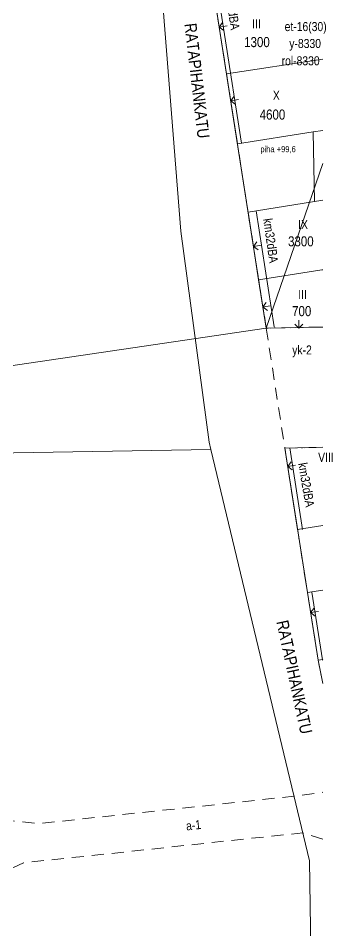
# Model space of a CAD drawing. Header units: metres. Extents: x 24485995 to 24488038, y 6819999 to 6822001.
# Drawn here: x 24487924.3 to 24488002.5, y 6821278.4 to 6821505.6 of the extents above; entities that cross this region are included whole.
import ezdxf

# ---------------------------------------------------------------- set-up
doc = ezdxf.new("R2010")
doc.units = ezdxf.units.M
for name, pattern in [('k10020', [0]), ('k10040', [10.3, 3.5, -1.5, 0.3, -1.5, 3.5]), ('k10050', [8, 3, -2, 3]), ('K10271', [0]), ('k10400', [0]), ('k10630.1', [0]), ('k10rt0', [0])]:
    doc.linetypes.add(name, pattern=pattern)
for name, color, linetype, lineweight in [('AK_AsemakaavaTeksti_Kadun_puistonnimi', 7, 'Continuous', 0), ('AK_AsemakaavaViiva_Kaupunginosan_raja', 7, 'Continuous', 0), ('AK_KayttotarkoitusSymboliViiva_Rautatiealueen_kuvio', 14, 'Continuous', 0), ('AK_KayttotarkoitusViiva', 7, 'Continuous', 0), ('AK_LiikennointiViiva_Ajoneuvoliittymakielto', 7, 'Continuous', 0), ('AK_MuuAsemakaavaTeksti_Erityismaarays', 7, 'Continuous', 0), ('AK_MuuAsemakaavaTeksti_Ohj__alueenosan_kayttotarkoitus', 7, 'Continuous', 0), ('AK_MuuAsemakaavaViiva_alueenosan_raja', 7, 'Continuous', 0), ('AK_MuuAsemakaavaViiva_Ohj_alueenosan_raja', 7, 'Continuous', 0), ('AK_RakennusalaTeksti_Kerrosala_tai_luku', 7, 'Continuous', 0), ('AK_RakennusalaTeksti_Rakennusoikeus', 7, 'Continuous', 0), ('AK_RakennusalaViiva_Maanalaisen_tilan_viiva', 7, 'Continuous', 0), ('AK_RakennusalaViiva_Rakennusalan_raja__I_', 7, 'Continuous', 0), ('AK_RakentaminenSymboli_Rajaan_kiinni_nuoli', 7, 'Continuous', 0), ('AK_RakentaminenTeksti_Korkeusmerkinta', 7, 'Continuous', 0), ('AK_RakentaminenViiva_dB_yms_aaltoviiva', 7, 'Continuous', 0)]:
    doc.layers.add(name, color=color, linetype=linetype, lineweight=lineweight)
doc.styles.add('ArialNarrow', font='ARIALN.TTF')

# ---------------------------------------------------------------- blocks, each defined once
blk = doc.blocks.new('NUOLI1')
at = {"layer": 'AK_RakentaminenSymboli_Rajaan_kiinni_nuoli', "color": 7, "linetype": 'Continuous', "lineweight": 0}
for p, q in [((0, 0), (-1, 1)), ((0, 2), (0, 0)), ((0, 0), (1, 1))]:
    blk.add_line(p, q, dxfattribs=at)

msp = doc.modelspace()

# ---------------------------------------------------------------- linework, layer by layer
at = {"layer": 'AK_AsemakaavaViiva_Kaupunginosan_raja', "linetype": 'k10020', "lineweight": 9, "flags": 128}
for points in [[(24487916.69, 6821418.23), (24487985.94, 6821428.47)], [(24487985.94, 6821428.47), (24488000, 6821428.74)]]:
    msp.add_lwpolyline(points, dxfattribs=at)
at = {"layer": 'AK_KayttotarkoitusSymboliViiva_Rautatiealueen_kuvio', "linetype": 'k10rt0', "lineweight": 9, "flags": 128}
for points in [[(24487924.65, 6821852.72), (24487904.08, 6821852.36), (24487904.75, 6821807.94), (24487905.43, 6821762.95), (24487907.22, 6821686.11), (24487913.98, 6821671.39), (24487914.74, 6821645.33), (24487910.69, 6821634.89), (24487910.5, 6821632.81), (24487910.2, 6821627.33), (24487899.47, 6821621.94), (24487897.49, 6821624.77), (24487893.47, 6821630.7), (24487884.76, 6821641.68), (24487880.29, 6821647.16), (24487879.18, 6821648.21), (24487876.71, 6821650.24), (24487873.05, 6821653.85), (24487855.42, 6821681.95), (24487821.77, 6821715.95), (24487818.53, 6821719.23), (24487799.77, 6821735.35), (24487767.87, 6821767.05), (24487755.21, 6821781.92), (24487754.16, 6821783.16), (24487739.41, 6821800.47), (24487696.35, 6821848.58), (24487683.58, 6821858.14), (24487654.74, 6821879.75), (24487650.71, 6821881.86), (24487621.02, 6821897.37), (24487600.39, 6821873.18), (24487598.11, 6821864.48), (24487613.69, 6821859.04), (24487616.27, 6821858.14), (24487640.07, 6821849.84), (24487682.44, 6821818.05), (24487715.8, 6821790.93), (24487738.08, 6821771.24), (24487753.33, 6821757.47), (24487770.94, 6821740.4), (24487787.91, 6821723.12), (24487795.89, 6821708.09), (24487807.57, 6821689.16), (24487820.97, 6821667.44), (24487821.77, 6821666.31), (24487824.34, 6821662.66), (24487840.73, 6821638.27), (24487845.6, 6821631.03), (24487845.64, 6821630.99), (24487848.94, 6821626.06), (24487850.46, 6821623.79), (24487879.54, 6821578.15), (24487879.7, 6821577.89), (24487895.62, 6821530.8), (24487899.67, 6821517.41), (24487905.99, 6821518.38), (24487910.8, 6821488.8), (24487916.5, 6821436.79), (24487916.47, 6821432.33), (24487916.56, 6821420.22), (24487916.7, 6821418.22), (24487918.15, 6821397.31), (24487972.15, 6821398.29), (24487971.73, 6821400.07), (24487964.68, 6821452.65), (24487958.79, 6821526.97), (24487942.49, 6821632.63), (24487937.28, 6821689.55), (24487936.76, 6821689.74), (24487929.62, 6821696.06), (24487927.3, 6821700.49), (24487924.65, 6821852.72)], [(24487999.22, 6821122.62), (24487997.68, 6821229.1), (24487996.74, 6821295.83), (24487972.15, 6821398.29), (24487918.15, 6821397.31), (24487920.18, 6821368.12), (24487916.2, 6821318.94), (24487915.84, 6821314.78), (24487915.08, 6821301.68), (24487914.75, 6821296.07), (24487914.53, 6821292.13), (24487914.15, 6821286.11), (24487923.3, 6821193.26), (24487923.5, 6821121.01), (24487999.22, 6821122.62)]]:
    msp.add_lwpolyline(points, dxfattribs=at)
at = {"layer": 'AK_KayttotarkoitusViiva', "linetype": 'Continuous', "lineweight": 20, "flags": 128}
for points in [[(24487972.15, 6821398.29), (24487971.73, 6821400.07), (24487964.68, 6821452.65), (24487958.79, 6821526.97), (24487942.49, 6821632.63), (24487937.28, 6821689.55)], [(24488000, 6821428.74), (24487985.94, 6821428.47), (24487970.32, 6821528.54), (24488000, 6821533.05)], [(24487918.15, 6821397.31), (24487972.15, 6821398.29)], [(24487999.22, 6821122.62), (24487997.68, 6821229.1), (24487996.74, 6821295.83), (24487972.15, 6821398.29)], [(24488000, 6821398.8), (24487990.57, 6821398.62), (24487996.18, 6821362.66), (24487998.88, 6821345.77), (24488000, 6821340.02)]]:
    msp.add_lwpolyline(points, dxfattribs=at)
at = {"layer": 'AK_LiikennointiViiva_Ajoneuvoliittymakielto', "linetype": 'k10630.1', "lineweight": 5, "flags": 128}
for points in [[(24488000, 6821428.74), (24487985.94, 6821428.47), (24487977.82, 6821480.5), (24487970.32, 6821528.54)], [(24488000, 6821398.8), (24487990.57, 6821398.62), (24487993.37, 6821380.64), (24487996.18, 6821362.66), (24487997.53, 6821354.22), (24487998.88, 6821345.77), (24488000, 6821340.02)]]:
    msp.add_lwpolyline(points, dxfattribs=at)
at = {"layer": 'AK_MuuAsemakaavaViiva_alueenosan_raja', "linetype": 'k10040', "lineweight": 5, "flags": 128}
for points in [[(24488000, 6821428.74), (24487985.94, 6821428.47), (24487970.32, 6821528.54)], [(24488000, 6821398.8), (24487990.57, 6821398.62), (24487996.18, 6821362.66), (24487998.88, 6821345.77), (24488000, 6821340.02)]]:
    msp.add_lwpolyline(points, dxfattribs=at)
at = {"layer": 'AK_MuuAsemakaavaViiva_Ohj_alueenosan_raja', "linetype": 'k10050', "lineweight": 5, "flags": 128}
for points in [[(24488000, 6821428.74), (24487985.94, 6821428.47)], [(24487985.94, 6821428.47), (24487988.25, 6821413.55), (24487990.57, 6821398.62), (24488000, 6821398.8)], [(24487915.36, 6821306.43), (24487929.57, 6821305.14), (24487992.88, 6821311.95), (24488000, 6821312.91)], [(24488000, 6821301.28), (24487995.05, 6821302.83), (24487925.52, 6821295.35), (24487914.41, 6821290.23), (24487915.36, 6821306.43)]]:
    msp.add_lwpolyline(points, dxfattribs=at)
at = {"layer": 'AK_RakennusalaViiva_Maanalaisen_tilan_viiva', "linetype": 'Continuous', "lineweight": 5, "flags": 128}
msp.add_lwpolyline([(24488000, 6821469.43), (24487985.94, 6821428.47)], dxfattribs=at)
at = {"layer": 'AK_RakennusalaViiva_Rakennusalan_raja__I_', "linetype": 'K10271', "lineweight": 9, "flags": 128}
for points in [[(24487973.24, 6821509.83), (24487976.06, 6821491.78), (24488000, 6821495.42)], [(24488000, 6821495.42), (24487976.06, 6821491.78), (24487978.78, 6821474.38), (24487997.65, 6821477.32), (24488000, 6821477.68)], [(24488000, 6821477.68), (24487997.65, 6821477.32)], [(24487997.65, 6821477.32), (24487997.97, 6821459.97), (24488000, 6821460.3)], [(24488000, 6821460.3), (24487981.43, 6821457.35), (24487984.06, 6821440.51), (24487999.77, 6821442.96), (24488000, 6821442.97)], [(24488000, 6821442.97), (24487999.77, 6821442.96), (24487984.06, 6821440.51), (24487985.94, 6821428.47), (24488000, 6821428.74)], [(24488000, 6821398.8), (24487990.57, 6821398.62), (24487993.73, 6821378.35), (24488000, 6821379.33)], [(24488000, 6821363.24), (24487996.18, 6821362.66), (24487998.88, 6821345.77), (24488000, 6821345.95)], [(24488000, 6821345.95), (24487998.88, 6821345.77), (24488000, 6821340.02)]]:
    msp.add_lwpolyline(points, dxfattribs=at)
at = {"layer": 'AK_RakentaminenViiva_dB_yms_aaltoviiva', "linetype": 'k10400', "lineweight": 0, "flags": 128}
for points in [[(24487971.35, 6821528.7), (24487979.8, 6821474.53)], [(24487983.41, 6821457.66), (24487987.92, 6821428.78)], [(24487991.82, 6821398.65), (24487994.98, 6821378.38)], [(24487997.29, 6821362.76), (24487999.98, 6821345.91), (24488000, 6821345.8)]]:
    msp.add_lwpolyline(points, dxfattribs=at)

# ---------------------------------------------------------------- block references
at = {"layer": 'AK_RakentaminenSymboli_Rajaan_kiinni_nuoli', "color": 7, "lineweight": 0}
for p, rotation in [((24487974.24, 6821503.44), 278.650228643982), ((24487977.1, 6821485.09), 278.4259027397619), ((24487982.76, 6821448.83), 278.7192798288245), ((24487985.12, 6821433.74), 278.7149220921763), ((24487991.28, 6821394.03), 278.4477443921231), ((24487996.99, 6821357.64), 278.6786811804463)]:
    msp.add_blockref('NUOLI1', p, dxfattribs=dict(at, rotation=rotation))
msp.add_blockref('NUOLI1', (24487994.08, 6821428.48), dxfattribs=at)

# ---------------------------------------------------------------- texts
at = {"layer": 'AK_AsemakaavaTeksti_Kadun_puistonnimi', "linetype": 'Continuous', "lineweight": 5, "style": 'ArialNarrow'}
for rotation, p in [(276.6423, (24487965.57, 6821504.21)), (282.1961, (24487988.44, 6821355.37))]:
    msp.add_text('RATAPIHANKATU', height=3, rotation=rotation, dxfattribs=at).set_placement(p)
at = {"layer": 'AK_MuuAsemakaavaTeksti_Erityismaarays', "linetype": 'Continuous', "lineweight": 0, "style": 'ArialNarrow'}
for rotation, p in [(278.423, (24487975.5, 6821513.64)), (277.9191, (24487985.19, 6821455.63)), (279.7645, (24487993.87, 6821394.77))]:
    msp.add_text('km32dBA', height=2.25, rotation=rotation, dxfattribs=at).set_placement(p)
for s, p in [('et-16(30)', (24487990.52, 6821502.43)), ('y-8330', (24487991.68, 6821498.21)), ('rol-8330', (24487989.77, 6821493.9))]:
    msp.add_text(s, height=2.25, dxfattribs=at).set_placement(p)
at = {"layer": 'AK_MuuAsemakaavaTeksti_Ohj__alueenosan_kayttotarkoitus', "linetype": 'Continuous', "lineweight": 0, "style": 'ArialNarrow'}
msp.add_text('yk-2', height=2.25, dxfattribs=at).set_placement((24487992.41, 6821421.91))
msp.add_text('a-1 ', height=2.25, rotation=6.3862, dxfattribs=at).set_placement((24487966.12, 6821303.39))
at = {"layer": 'AK_RakennusalaTeksti_Kerrosala_tai_luku', "linetype": 'Continuous', "lineweight": 0, "style": 'ArialNarrow'}
for s, p in [('III', (24487982.44, 6821503.09)), ('X', (24487987.59, 6821485.31)), ('IX', (24487993.89, 6821453.14)), ('III', (24487993.9, 6821435.73)), ('VIII', (24487998.86, 6821395.18))]:
    msp.add_text(s, height=2.25, dxfattribs=at).set_placement(p)
at = {"layer": 'AK_RakennusalaTeksti_Rakennusoikeus', "linetype": 'Continuous', "lineweight": 0, "style": 'ArialNarrow'}
for s, p in [('1300', (24487980.45, 6821498.44)), ('4600', (24487984.31, 6821480.39)), ('3300', (24487991.37, 6821448.83)), ('700', (24487992.38, 6821431.46))]:
    msp.add_text(s, height=2.5, dxfattribs=at).set_placement(p)
at = {"layer": 'AK_RakentaminenTeksti_Korkeusmerkinta', "linetype": 'Continuous', "lineweight": 0, "style": 'ArialNarrow'}
msp.add_text('piha +99,6', height=1.5, dxfattribs=at).set_placement((24487984.48, 6821472.28))

doc.saveas('drawing.dxf')
